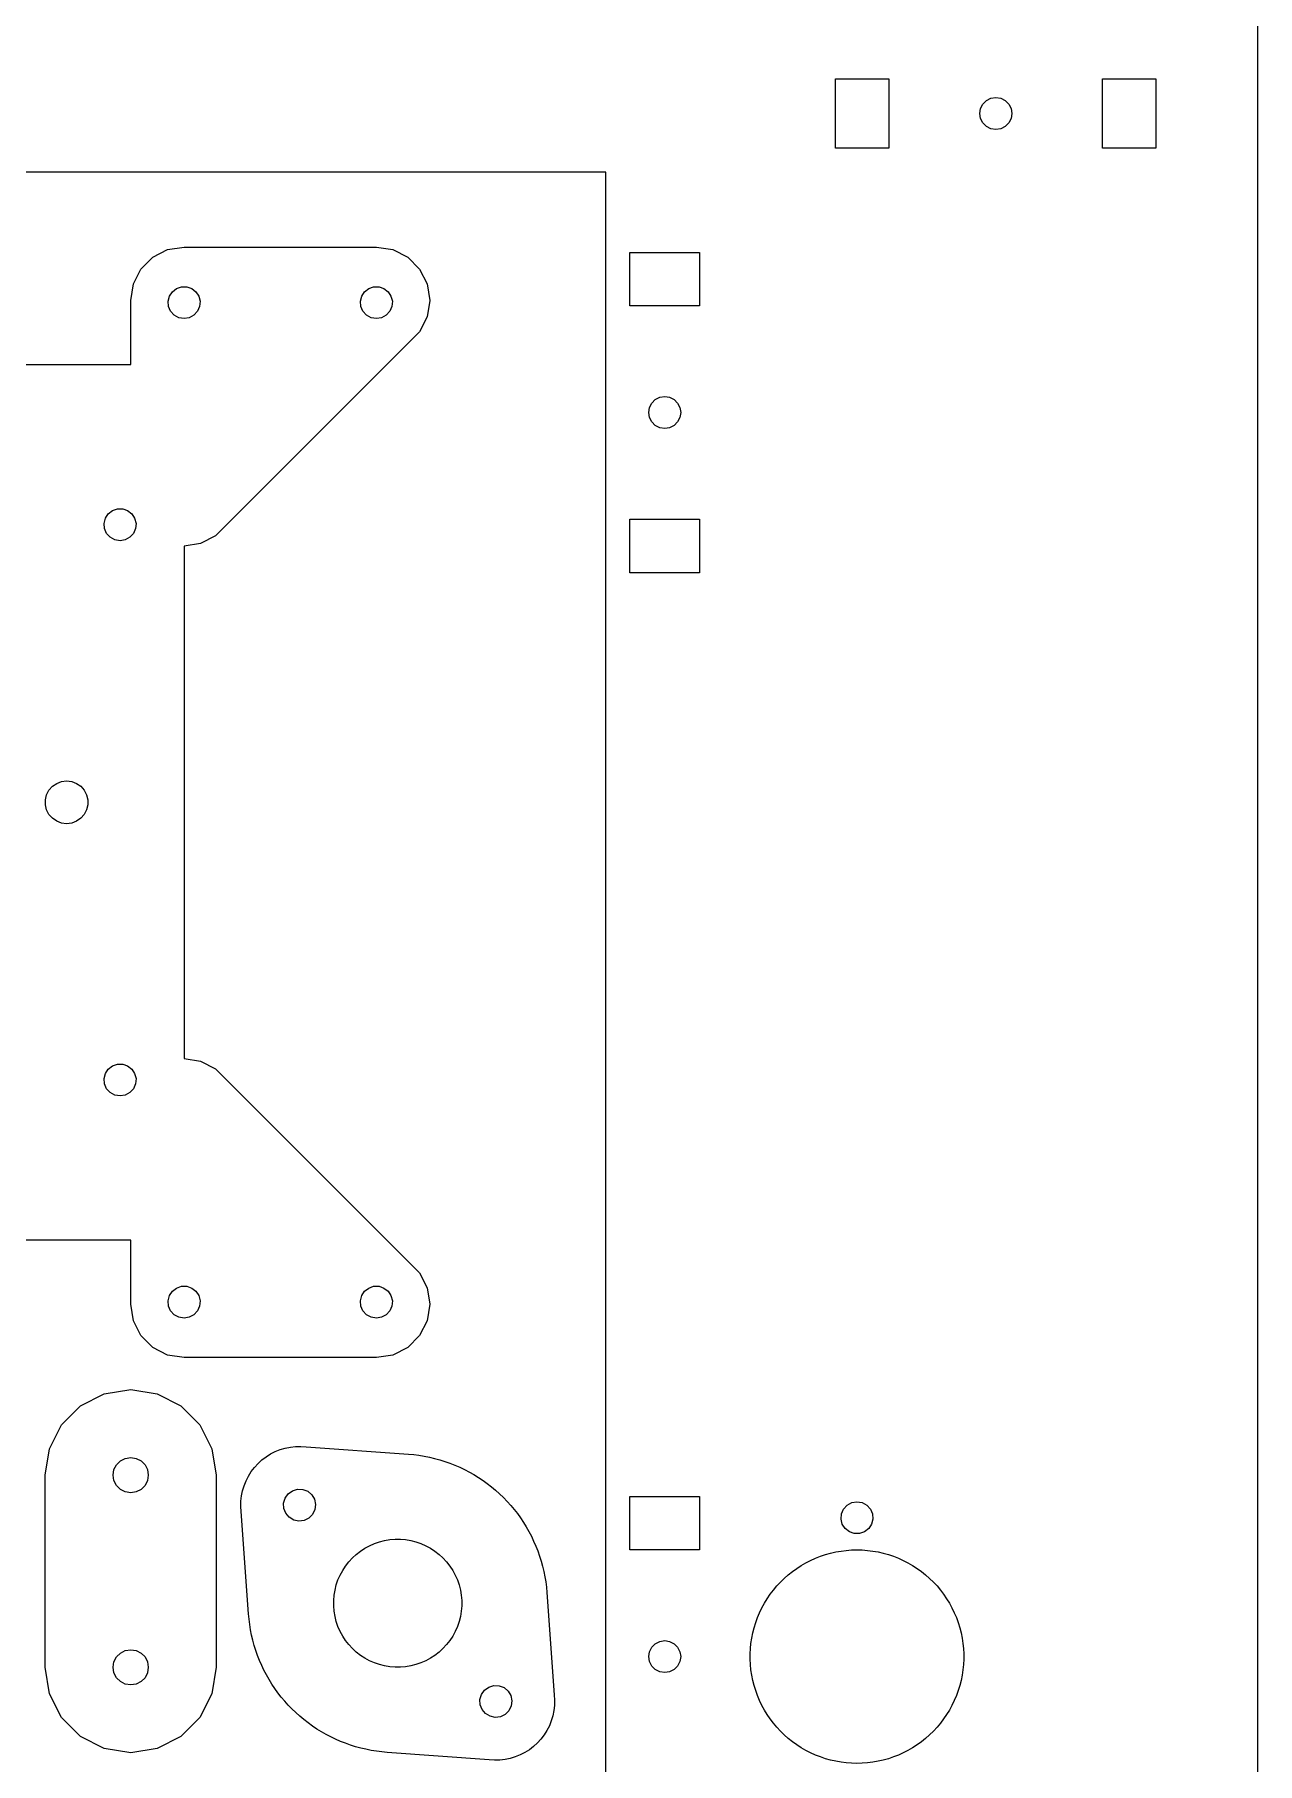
# Model space of a CAD drawing. Extents: x 3 to 1396, y 3 to 487.
# Drawn here: x 1282 to 1396.5, y 220 to 381.9 of the extents above; entities that cross this region are included whole.
import ezdxf

# ---------------------------------------------------------------- set-up
doc = ezdxf.new("R2010")
doc.units = 0
doc.layers.add('Layer_1', color=7, linetype='CONTINUOUS')

msp = doc.modelspace()

# ---------------------------------------------------------------- linework, layer by layer
at = {"layer": 'Layer_1', "color": 7}
for points in [[(1208.962078, 88.959543), (1208.982116, 88.959543), (1208.982088, 89.200533), (1209.09207, 89.668514), (1209.31209, 90.095516), (1209.632074, 90.456535), (1210.032096, 90.730516), (1210.482071, 90.901543), (1210.962074, 90.959539), (1335.462094, 90.959539), (1335.462094, 368.959528), (1210.962074, 368.959528), (1210.482071, 369.017527), (1210.032096, 369.188529), (1209.632074, 369.462527), (1209.31209, 369.823529), (1209.09207, 370.250528), (1208.982088, 370.718529), (1208.982088, 370.959527), (1208.96205, 370.959527), (1208.962078, 417.084527), (1208.971956, 417.584529)], [(1396.462084, 385.459529), (1396.462084, 74.45953)], [(1356.962093, 371.209528), (1356.962093, 377.709529), (1361.962083, 377.709529), (1361.962083, 371.209528), (1356.962093, 371.209528)], [(1381.962071, 371.209528), (1381.962071, 377.709529), (1386.962089, 377.709529), (1386.962089, 371.209528), (1381.962071, 371.209528)], [(1370.46208, 374.459528), (1370.532071, 374.923527), (1370.752092, 375.341529), (1371.082094, 375.673527), (1371.502097, 375.886528), (1371.962091, 375.959528), (1372.422085, 375.886528), (1372.842088, 375.673527), (1373.172091, 375.341529), (1373.392083, 374.923527), (1373.462074, 374.459528), (1373.392083, 373.995527), (1373.172091, 373.577527), (1372.842088, 373.245527), (1372.422085, 373.032528), (1371.962091, 372.959528), (1371.502097, 373.032528), (1371.082094, 373.245527), (1370.752092, 373.577527), (1370.532071, 373.995527), (1370.46208, 374.459528)], [(1272.852081, 350.959527), (1290.962084, 350.959527), (1290.962084, 356.959527), (1291.212076, 358.504527), (1291.912072, 359.898527), (1293.02208, 361.004527), (1294.412081, 361.714528), (1295.962074, 361.959528), (1313.962094, 361.959528), (1315.512087, 361.714528), (1316.902088, 361.004527), (1318.012096, 359.898527), (1318.722082, 358.504527), (1318.962084, 356.959527), (1318.722082, 355.414529), (1318.012096, 354.020529), (1298.902096, 334.914528), (1297.512095, 334.204527), (1295.962074, 333.959527), (1295.962074, 285.959527), (1297.512095, 285.714527), (1298.902096, 285.004527), (1318.012096, 265.898528), (1318.722082, 264.504528), (1318.962084, 262.959528), (1318.722082, 261.414528), (1318.012096, 260.020528), (1316.902088, 258.914527), (1315.512087, 258.204527), (1313.962094, 257.959527), (1295.962074, 257.959527), (1294.412081, 258.204527), (1293.02208, 258.914527), (1291.912072, 260.020528), (1291.212076, 261.414528), (1290.962084, 262.959528), (1290.962084, 268.959528), (1272.852081, 268.959528)], [(1337.712082, 356.459528), (1337.712082, 361.459529), (1344.212083, 361.459529), (1344.212083, 356.459528), (1337.712082, 356.459528)], [(1294.472082, 356.883527), (1294.592082, 357.362529), (1294.862084, 357.775527), (1295.252087, 358.078529), (1295.712081, 358.239528), (1296.212094, 358.239528), (1296.672088, 358.078529), (1297.062091, 357.775527), (1297.332093, 357.362529), (1297.462085, 356.883527), (1297.412075, 356.391529), (1297.222083, 355.939527), (1296.88209, 355.575529), (1296.452096, 355.340528), (1295.962074, 355.259527), (1295.47208, 355.340528), (1295.042086, 355.575529), (1294.702093, 355.939527), (1294.512072, 356.391529), (1294.472082, 356.883527)], [(1312.472074, 356.883527), (1312.592075, 357.362529), (1312.862077, 357.775527), (1313.25208, 358.078529), (1313.712074, 358.239528), (1314.212087, 358.239528), (1314.672081, 358.078529), (1315.062084, 357.775527), (1315.332086, 357.362529), (1315.462077, 356.883527), (1315.412096, 356.391529), (1315.222075, 355.939527), (1314.882082, 355.575529), (1314.452088, 355.340528), (1313.962094, 355.259527), (1313.472072, 355.340528), (1313.042078, 355.575529), (1312.702085, 355.939527), (1312.512093, 356.391529), (1312.472074, 356.883527)], [(1339.462086, 346.459528), (1339.532077, 346.923527), (1339.752097, 347.341529), (1340.082071, 347.673529), (1340.502074, 347.886528), (1340.962097, 347.959528), (1341.422091, 347.886528), (1341.842094, 347.673529), (1342.172096, 347.341529), (1342.392088, 346.923527), (1342.46208, 346.459528), (1342.392088, 345.995529), (1342.172096, 345.577527), (1341.842094, 345.245529), (1341.422091, 345.032528), (1340.962097, 344.959528), (1340.502074, 345.032528), (1340.082071, 345.245529), (1339.752097, 345.577527), (1339.532077, 345.995529), (1339.462086, 346.459528)], [(1288.472094, 336.083529), (1288.592094, 336.562528), (1288.862096, 336.975529), (1289.252071, 337.278528), (1289.712093, 337.439528), (1290.212078, 337.439528), (1290.672072, 337.278528), (1291.062075, 336.975529), (1291.332077, 336.562528), (1291.462097, 336.083529), (1291.412087, 335.591528), (1291.222095, 335.139527), (1290.882074, 334.775528), (1290.45208, 334.540527), (1289.962086, 334.459529), (1289.472092, 334.540527), (1289.04207, 334.775528), (1288.702076, 335.139527), (1288.512084, 335.591528), (1288.472094, 336.083529)], [(1337.712082, 331.459527), (1337.712082, 336.459528), (1344.212083, 336.459528), (1344.212083, 331.459527), (1337.712082, 331.459527)], [(1282.982081, 309.718529), (1282.982081, 310.200528), (1283.092091, 310.668529), (1283.312084, 311.095528), (1283.632095, 311.456527), (1284.032089, 311.730528), (1284.482092, 311.901527), (1284.962096, 311.959529), (1285.442071, 311.901527), (1285.892074, 311.730528), (1286.292096, 311.456527), (1286.61208, 311.095528), (1286.832072, 310.668529), (1286.952073, 310.200528), (1286.952073, 309.718529), (1286.832072, 309.250529), (1286.61208, 308.823529), (1286.292096, 308.462528), (1285.892074, 308.188529), (1285.442071, 308.017528), (1284.962096, 307.959529), (1284.482092, 308.017528), (1284.032089, 308.188529), (1283.632095, 308.462528), (1283.312084, 308.823529), (1283.092091, 309.250529), (1282.982081, 309.718529)], [(1288.472094, 284.083529), (1288.592094, 284.562527), (1288.862096, 284.975529), (1289.252071, 285.278528), (1289.712093, 285.439527), (1290.212078, 285.439527), (1290.672072, 285.278528), (1291.062075, 284.975529), (1291.332077, 284.562527), (1291.462097, 284.083529), (1291.412087, 283.591528), (1291.222095, 283.139529), (1290.882074, 282.775527), (1290.45208, 282.540529), (1289.962086, 282.459529), (1289.472092, 282.540529), (1289.04207, 282.775527), (1288.702076, 283.139529), (1288.512084, 283.591528), (1288.472094, 284.083529)], [(1294.472082, 263.283528), (1294.592082, 263.762527), (1294.862084, 264.175528), (1295.252087, 264.478527), (1295.712081, 264.639529), (1296.212094, 264.639529), (1296.672088, 264.478527), (1297.062091, 264.175528), (1297.332093, 263.762527), (1297.462085, 263.283528), (1297.412075, 262.791527), (1297.222083, 262.339528), (1296.88209, 261.975527), (1296.452096, 261.740529), (1295.962074, 261.659528), (1295.47208, 261.740529), (1295.042086, 261.975527), (1294.702093, 262.339528), (1294.512072, 262.791527), (1294.472082, 263.283528)], [(1312.472074, 263.283528), (1312.592075, 263.762527), (1312.862077, 264.175528), (1313.25208, 264.478527), (1313.712074, 264.639529), (1314.212087, 264.639529), (1314.672081, 264.478527), (1315.062084, 264.175528), (1315.332086, 263.762527), (1315.462077, 263.283528), (1315.412096, 262.791527), (1315.222075, 262.339528), (1314.882082, 261.975527), (1314.452088, 261.740529), (1313.962094, 261.659528), (1313.472072, 261.740529), (1313.042078, 261.975527), (1312.702085, 262.339528), (1312.512093, 262.791527), (1312.472074, 263.283528)], [(1282.962072, 228.959529), (1282.962072, 246.959529), (1283.352074, 249.431528), (1284.492083, 251.661529), (1286.262096, 253.431528), (1288.492075, 254.567529), (1290.962084, 254.959527), (1293.432093, 254.567529), (1295.662072, 253.431528), (1297.432085, 251.661529), (1298.572093, 249.431528), (1298.962096, 246.959529), (1298.962096, 228.959529), (1298.572093, 226.487527), (1297.432085, 224.257529), (1295.662072, 222.48753), (1293.432093, 221.351529), (1290.962084, 220.959528), (1288.492075, 221.351529), (1286.262096, 222.48753), (1284.492083, 224.257529), (1283.352074, 226.487527), (1282.962072, 228.959529)], [(1301.282076, 244.521527), (1301.342076, 245.012529), (1301.442096, 245.495527), (1301.582078, 245.968528), (1301.762079, 246.425528), (1301.982071, 246.866529), (1302.252073, 247.284528), (1302.552076, 247.676529), (1302.882078, 248.040528), (1303.242081, 248.374529), (1303.632084, 248.673527), (1304.052087, 248.935528), (1304.492071, 249.159528), (1304.952093, 249.342529), (1305.422078, 249.484529), (1305.912072, 249.584529), (1306.402095, 249.639528), (1306.892089, 249.650535), (1307.382083, 249.617529), (1316.962088, 248.923528), (1317.462073, 248.879529), (1317.952096, 248.817528), (1318.45208, 248.737529), (1318.942075, 248.639528), (1319.422078, 248.524528), (1319.902082, 248.392529), (1320.382085, 248.243527), (1320.85207, 248.077527), (1321.322083, 247.893527), (1321.782077, 247.693527), (1322.23208, 247.478527), (1322.672093, 247.246529), (1323.102087, 246.999529), (1323.53208, 246.737528), (1323.952084, 246.459527), (1324.352077, 246.167529), (1324.74208, 245.860528), (1325.132083, 245.539528), (1325.502076, 245.206528), (1325.862079, 244.858529), (1326.212091, 244.499528), (1326.542093, 244.127528), (1326.862077, 243.743528), (1327.17207, 243.350528), (1327.462081, 242.944529), (1327.742074, 242.528527), (1328.002085, 242.103529), (1328.252078, 241.669528), (1328.482089, 241.226529), (1328.69209, 240.77553), (1328.892073, 240.316529), (1329.082093, 239.851528), (1329.242085, 239.380528), (1329.392086, 238.904529), (1329.532097, 238.421528), (1329.642079, 237.935527), (1329.74207, 237.444528), (1329.82208, 236.952528), (1329.88208, 236.455529), (1329.922071, 235.957528), (1330.622095, 226.383528), (1330.652096, 225.890528), (1330.642218, 225.397528)], [(1289.312072, 246.959529), (1289.392082, 247.469527), (1289.622093, 247.929527), (1289.992086, 248.294528), (1290.45208, 248.528527), (1290.962084, 248.609527), (1291.472088, 248.528527), (1291.932082, 248.294528), (1292.302075, 247.929527), (1292.532086, 247.469527), (1292.612096, 246.959529), (1292.532086, 246.449528), (1292.302075, 245.989529), (1291.932082, 245.624528), (1291.472088, 245.390529), (1290.962084, 245.309528), (1290.45208, 245.390529), (1289.992086, 245.624528), (1289.622093, 245.989529), (1289.392082, 246.449528), (1289.312072, 246.959529)], [(1301.272085, 244.028527), (1301.281963, 244.521527)], [(1305.282096, 244.337527), (1305.422078, 244.810528), (1305.71209, 245.212529), (1306.112083, 245.499529), (1306.582096, 245.640527), (1307.082081, 245.61953), (1307.542075, 245.440527), (1307.912096, 245.121529), (1308.17208, 244.697529), (1308.272071, 244.214529), (1308.21207, 243.724529), (1307.992078, 243.280528), (1307.642094, 242.930528), (1307.202082, 242.714529), (1306.712088, 242.652527), (1306.222093, 242.753529), (1305.80209, 243.007529), (1305.482078, 243.383528), (1305.302077, 243.843528), (1305.282039, 244.337527)], [(1337.712082, 239.959529), (1337.712082, 244.959528), (1344.212083, 244.959528), (1344.212083, 239.959529), (1337.712082, 239.959529)], [(1357.472097, 242.835529), (1357.512088, 243.327527), (1357.70208, 243.779528), (1358.042073, 244.143527), (1358.472095, 244.378528), (1358.962089, 244.459529), (1359.452083, 244.378528), (1359.882077, 244.143527), (1360.22207, 243.779528), (1360.41209, 243.327527), (1360.462072, 242.835529), (1360.33208, 242.356527), (1360.062078, 241.943529), (1359.672075, 241.640529), (1359.212081, 241.479527), (1358.712096, 241.479527), (1358.252074, 241.640529), (1357.862071, 241.943529), (1357.592069, 242.356527), (1357.472097, 242.835529)], [(1330.642077, 225.397528), (1330.582076, 224.906527), (1330.492076, 224.423529), (1330.342074, 223.950527), (1330.162073, 223.493528), (1329.942081, 223.052527), (1329.672079, 222.634528), (1329.372077, 222.242527), (1329.042074, 221.878528), (1328.682072, 221.544529), (1328.292097, 221.245529), (1327.872094, 220.983528), (1327.432081, 220.759528), (1326.972087, 220.576529), (1326.502074, 220.434529), (1326.01208, 220.334527), (1325.522086, 220.279527), (1325.032092, 220.268521), (1324.542069, 220.301529), (1314.962092, 220.995528), (1314.462079, 221.039529), (1313.972085, 221.101528), (1313.482091, 221.181529), (1312.982078, 221.279528), (1312.502074, 221.394528), (1312.02207, 221.526529), (1311.542095, 221.675528), (1311.072082, 221.841528), (1310.602069, 222.025529), (1310.142075, 222.225529), (1309.692072, 222.440528), (1309.252088, 222.672529), (1308.822094, 222.919527), (1308.392072, 223.181528), (1307.982088, 223.459528), (1307.572075, 223.751529), (1307.182072, 224.058528), (1306.792069, 224.379528), (1306.422076, 224.712527), (1306.062073, 225.060527), (1305.71209, 225.419528), (1305.382087, 225.791528), (1305.062075, 226.175528), (1304.752082, 226.568528), (1304.462071, 226.974527), (1304.182078, 227.390528), (1303.922095, 227.815529), (1303.672074, 228.249528), (1303.442092, 228.692529), (1303.23209, 229.143529), (1303.032079, 229.60253), (1302.842087, 230.067527), (1302.682095, 230.538528), (1302.532094, 231.014527), (1302.392084, 231.497528), (1302.282074, 231.983528), (1302.182082, 232.474527), (1302.102072, 232.966528), (1302.042072, 233.463527), (1302.002081, 233.961528), (1301.302085, 243.535527), (1301.272085, 244.028527)], [(1309.972093, 234.712527), (1309.972093, 235.206529), (1310.012084, 235.701527), (1310.092094, 236.190528), (1310.212095, 236.671527), (1310.372086, 237.140527), (1310.572069, 237.594529), (1310.812071, 238.030529), (1311.082073, 238.445528), (1311.382075, 238.837529), (1311.722096, 239.202527), (1312.082071, 239.538527), (1312.472074, 239.842528), (1312.892077, 240.113529), (1313.33209, 240.349529), (1313.782093, 240.549529), (1314.252078, 240.710528), (1314.732081, 240.832527), (1315.222075, 240.913528), (1315.71207, 240.954529), (1316.212083, 240.954529), (1316.702077, 240.913528), (1317.192071, 240.832527), (1317.672075, 240.710528), (1318.142088, 240.549529), (1318.592091, 240.349529), (1319.032075, 240.113529), (1319.452078, 239.842528), (1319.842081, 239.538527), (1320.202084, 239.202527), (1320.542077, 238.837529), (1320.842079, 238.445528), (1321.112081, 238.030529), (1321.352083, 237.594529), (1321.552094, 237.140527), (1321.712086, 236.671527), (1321.832087, 236.190528), (1321.912097, 235.701527), (1321.962078, 235.206529), (1321.962078, 234.712527), (1321.912097, 234.217529), (1321.832087, 233.728528), (1321.712086, 233.247528), (1321.552094, 232.778529), (1321.352083, 232.324529), (1321.112081, 231.88853), (1320.842079, 231.473527), (1320.542077, 231.081529), (1320.202084, 230.716528), (1319.842081, 230.380529), (1319.452078, 230.076527), (1319.032075, 229.805529), (1318.592091, 229.569529), (1318.142088, 229.369527), (1317.672075, 229.208528), (1317.192071, 229.086529), (1316.702077, 229.005528), (1316.212083, 228.96453), (1315.71207, 228.96453), (1315.222075, 229.005528), (1314.732081, 229.086529), (1314.252078, 229.208528), (1313.782093, 229.369527), (1313.33209, 229.569529), (1312.892077, 229.805529), (1312.472074, 230.076527), (1312.082071, 230.380529), (1311.722096, 230.716528), (1311.382075, 231.081529), (1311.082073, 231.473527), (1310.812071, 231.88853), (1310.572069, 232.324529), (1310.372086, 232.778529), (1310.212095, 233.247528), (1310.092094, 233.728528), (1310.012084, 234.217529), (1309.972093, 234.712527)], [(1348.962081, 229.710528), (1348.962081, 230.208528), (1348.992081, 230.706529), (1349.042091, 231.202529), (1349.112082, 231.695529), (1349.212073, 232.184527), (1349.332074, 232.667528), (1349.482075, 233.144528), (1349.652086, 233.612529), (1349.842078, 234.072529), (1350.06207, 234.521527), (1350.302072, 234.959528), (1350.562083, 235.384529), (1350.842076, 235.796528), (1351.142078, 236.194529), (1351.46209, 236.576529), (1351.802083, 236.941529), (1352.162086, 237.290528), (1352.532079, 237.619529), (1352.922082, 237.930529), (1353.332094, 238.221528), (1353.752069, 238.49253), (1354.182091, 238.741529), (1354.622076, 238.969527), (1355.08207, 239.174528), (1355.542092, 239.356527), (1356.012076, 239.515529), (1356.49208, 239.650527), (1356.982074, 239.761528), (1357.472097, 239.847529), (1357.962091, 239.909528), (1358.462076, 239.947529), (1358.962089, 239.959523), (1359.462074, 239.947535), (1359.962087, 239.909528), (1360.452081, 239.847529), (1360.942075, 239.761528), (1361.43207, 239.650527), (1361.912073, 239.515529), (1362.382086, 239.356527), (1362.84208, 239.174528), (1363.302074, 238.969527), (1363.742087, 238.741529), (1364.17208, 238.49253), (1364.592084, 238.221528), (1365.002096, 237.930529), (1365.392071, 237.619529), (1365.762092, 237.290528), (1366.122095, 236.941529), (1366.462088, 236.576529), (1366.782072, 236.194529), (1367.082074, 235.796528), (1367.362095, 235.384529), (1367.622078, 234.959528), (1367.86208, 234.521527), (1368.082072, 234.072529), (1368.272092, 233.612529), (1368.442074, 233.144528), (1368.592076, 232.667528), (1368.712076, 232.184527), (1368.812096, 231.695529), (1368.882087, 231.202529), (1368.932097, 230.706529), (1368.962097, 230.208528), (1368.962097, 229.710528), (1368.932097, 229.212529), (1368.882087, 228.716527), (1368.812096, 228.223527), (1368.712076, 227.734529), (1368.592076, 227.251528), (1368.442074, 226.774527), (1368.272092, 226.306527), (1368.082072, 225.846527), (1367.86208, 225.397528), (1367.622078, 224.959528), (1367.362095, 224.534527), (1367.082074, 224.122528), (1366.782072, 223.724529), (1366.462088, 223.342527), (1366.122095, 222.977529), (1365.762092, 222.628528), (1365.392071, 222.299527), (1365.002096, 221.988527), (1364.592084, 221.697527), (1364.17208, 221.426529), (1363.742087, 221.177527), (1363.302074, 220.949528), (1362.84208, 220.744528), (1362.382086, 220.562528), (1361.912073, 220.403527), (1361.43207, 220.268529), (1360.942075, 220.157528), (1360.452081, 220.071529), (1359.962087, 220.009528), (1359.462074, 219.971527), (1358.962089, 219.959532), (1358.462076, 219.971521), (1357.962091, 220.009528), (1357.472097, 220.071529), (1356.982074, 220.157528), (1356.49208, 220.268529), (1356.012076, 220.403527), (1355.542092, 220.562528), (1355.08207, 220.744528), (1354.622076, 220.949528), (1354.182091, 221.177527), (1353.752069, 221.426529), (1353.332094, 221.697527), (1352.922082, 221.988527), (1352.532079, 222.299527), (1352.162086, 222.628528), (1351.802083, 222.977529), (1351.46209, 223.342527), (1351.142078, 223.724529), (1350.842076, 224.122528), (1350.562083, 224.534527), (1350.302072, 224.959528), (1350.06207, 225.397528), (1349.842078, 225.846527), (1349.652086, 226.306527), (1349.482075, 226.774527), (1349.332074, 227.251528), (1349.212073, 227.734529), (1349.112082, 228.223527), (1349.042091, 228.716527), (1348.992081, 229.212529), (1348.962081, 229.710528)], [(1289.312072, 228.959529), (1289.392082, 229.469529), (1289.622093, 229.929529), (1289.992086, 230.294527), (1290.45208, 230.528529), (1290.962084, 230.609529), (1291.472088, 230.528529), (1291.932082, 230.294527), (1292.302075, 229.929529), (1292.532086, 229.469529), (1292.612096, 228.959529), (1292.532086, 228.449528), (1292.302075, 227.989528), (1291.932082, 227.624527), (1291.472088, 227.390528), (1290.962084, 227.309528), (1290.45208, 227.390528), (1289.992086, 227.624527), (1289.622093, 227.989528), (1289.392082, 228.449528), (1289.312072, 228.959529)], [(1339.462086, 229.959529), (1339.532077, 230.423528), (1339.752097, 230.841527), (1340.082071, 231.173528), (1340.502074, 231.386527), (1340.962097, 231.459529), (1341.422091, 231.386527), (1341.842094, 231.173528), (1342.172096, 230.841527), (1342.392088, 230.423528), (1342.46208, 229.959529), (1342.392088, 229.495528), (1342.172096, 229.077528), (1341.842094, 228.745528), (1341.422091, 228.532529), (1340.962097, 228.45953), (1340.502074, 228.532529), (1340.082071, 228.745528), (1339.752097, 229.077528), (1339.532077, 229.495528), (1339.462086, 229.959529)], [(1323.662072, 225.953529), (1323.812073, 226.426528), (1324.092094, 226.827529), (1324.492088, 227.114529), (1324.972091, 227.255527), (1325.462085, 227.235518), (1325.922079, 227.055528), (1326.302092, 226.736529), (1326.552084, 226.312527), (1326.652075, 225.829529), (1326.592075, 225.339529), (1326.372083, 224.895529), (1326.022071, 224.545528), (1325.582086, 224.329529), (1325.092092, 224.26853), (1324.612088, 224.369528), (1324.182095, 224.622529), (1323.862083, 224.999527), (1323.682082, 225.458528), (1323.662044, 225.953529)]]:
    msp.add_lwpolyline(points, dxfattribs=at)

doc.saveas('drawing.dxf')
